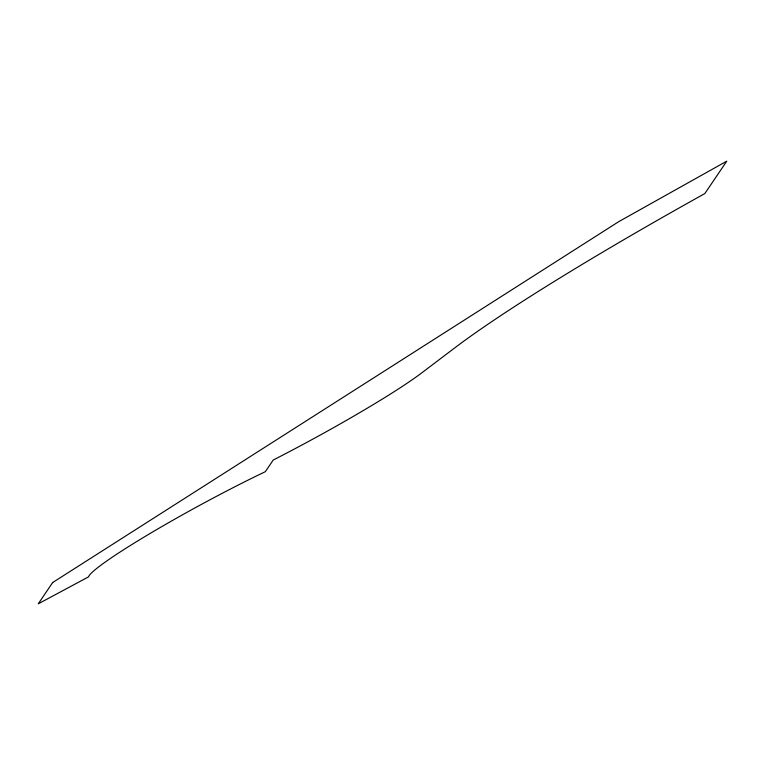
<?xml version="1.0" encoding="UTF-8"?>
<svg xmlns="http://www.w3.org/2000/svg" width="765" height="765" viewBox="0 0 765 765"><rect width="100%" height="100%" fill="white"/><g stroke="black" fill="none" stroke-linecap="round" stroke-linejoin="round"><path stroke-width="1.15" d="M52.651 582.548L38.25 603.824L88.539 576.867A133.014 10.672 -28.5 0 1 265.321 471.689L273.201 460.052A146.44 11.743 -28.5 0 0 421.859 372.794L455.366 347.425A384.279 30.82 -28.5 0 1 704.833 193.564L726.75 161.176L618.885 221.563L52.651 582.548"/></g></svg>
